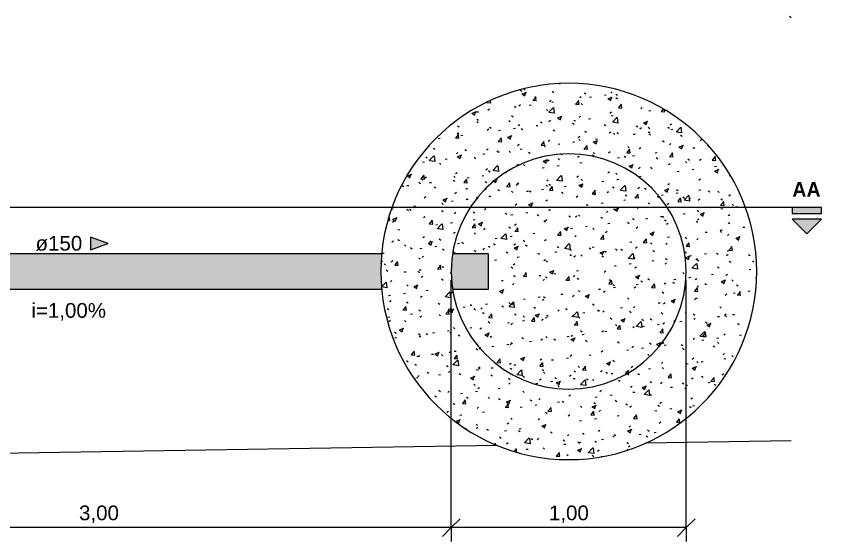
# Model space of a CAD drawing. Header units: metres. Extents: x 1.1 to 63.3, y -3.6 to 22.8.
# Drawn here: x 29.29 to 32.765, y 5.675 to 7.908 of the extents above; entities that cross this region are included whole.
import ezdxf

# ---------------------------------------------------------------- set-up
doc = ezdxf.new("R2010")
doc.units = ezdxf.units.M
for name, color, linetype, lineweight in [('A-ANNO-DIMS', 7, 'Continuous', 5), ('A-ANNO-DIMS-25', 7, 'Continuous', 5), ('A-DETL', 7, 'Continuous', 5), ('A-DETL-GENF', 7, 'Continuous', 5), ('AL_VEGETAÇÃO', 7, 'Continuous', 5), ('ARQ-PIS', 7, 'Continuous', 5), ('G-ANNO-SYMB', 7, 'Continuous', 5), ('G-ANNO-TEXT', 7, 'Continuous', 5), ('P-PIPE', 7, 'Continuous', 5), ('P-PIPE-IDEN', 7, 'Continuous', 5)]:
    doc.layers.add(name, color=color, linetype=linetype, lineweight=lineweight)
doc.layers.add('ARQ_1100_BASE_TÉRREO_GARAGEM_dwg', color=7, linetype='Continuous', lineweight=5, true_color=0x767676)
doc.styles.add('Arial_3', font='arial.ttf', dxfattribs={"height": 0.0625})
doc.styles.add('Century Gothic_B_2', font='GOTHICB.TTF', dxfattribs={"height": 0.0625})
doc.dimstyles.new('Diagonal_-_2_5_mm_Arial_-_Preto', dxfattribs={"dimscale": 0.3048, "dimtxt": 0.063766, "dimasz": 0.246063, "dimexe": 0.19685, "dimexo": 0.123031, "dimgap": 0.04101, "dimtad": 1, "dimrnd": 0.01, "dimzin": 0, "dimdsep": 46, "dimtxsty": 'Arial_3', "dimblk1": 'OBLIQUE', "dimblk2": 'OBLIQUE', "dimsah": 1, "dimcen": 0.09, "dimdle": 0.19685, "dimazin": 0, "dimtfac": 1, "dimtdec": 4, "dimtix": 1, "dimtmove": 0, "dimatfit": 3, "dimfxl": 1, "dimtvp": 1, "dimtolj": 1, "dimtzin": 0, "dimarcsym": 2})
pattern_1 = [(50, (19.42106, 47.706), (0.18218954, -0.01593795), [0.01905, -0.20955]), (355, (19.42106, 47.706), (-0.03524225, 0.1910586), [0.01524, -0.16764]), (100.451, (19.43606, 47.705), (0.14694196, 0.17511964), [0.01619, -0.17809]), (46.184, (19.42106, 47.757), (0.2710768, -0.0420454), [0.02858, -0.31433]), (96.636, (19.44406, 47.753), (0.2374069, 0.2474328), [0.02429, -0.26714]), (351.184, (19.42106, 47.757), (0.237406, 0.247428), [0.02286, -0.25146]), (21, (19.44706, 47.744), (0.1516197, -0.1022669), [0.01905, -0.20955]), (326, (19.44706, 47.744), (0.0618035, 0.1841894), [0.01524, -0.16764]), (71.451, (19.45906, 47.736), (0.213418, 0.0819242), [0.01619, -0.17809]), (37.5, (19.421055, 47.706), (0.00308637, 0.08455105), [0.00838, -0.15723, 0.00838, -0.1618, -0.16828]), (37.5, (19.421055, 47.706), (0.00308637, 0.08455105), [-0.33579, 0.00838, -0.15989]), (7.5, (19.421055, 47.706), (0.06681573, 0.10017824), [0.00838, -0.08865, 0.00838, -0.15342, -0.06413]), (7.5, (19.421055, 47.706), (0.06681573, 0.10017824), [-0.25883, 0.00838, -0.05575]), (327.5, (19.365055, 47.706), (0.13558658, -0.00572761), [0.00838, -0.05512, 0.00838, -0.18974, -0.26289]), (327.5, (19.365055, 47.706), (0.13558658, -0.00572761), [-0.26162, 0.00838, -0.25451]), (317.5, (19.33906, 47.706), (0.14812526, 0.02542873), [0.00838, -0.07417, 0.00838, -0.12319, -0.18669]), (317.5, (19.33906, 47.706), (0.14812526, 0.02542873), [-0.21412, 0.00838, -0.17831])]

# ---------------------------------------------------------------- blocks, each defined once
blk = doc.blocks.new('ARQ_1100_BASE_TÉRREO_GARAGEM_dwg_arv7p-V1-TÉRREO F_S 1')
at = {"layer": 'AL_VEGETAÇÃO', "color": 253, "true_color": 0xaaaaaa}
blk.add_line((110.6024, -16.9955), (110.5964, -17.0021), dxfattribs=at)
blk = doc.blocks.new('ARQ_1100_BASE_TÉRREO_GARAGEM_dwg-4178582-TÉRREO F_S 1')
at = {"layer": 'ARQ-PIS', "color": 253, "true_color": 0xaaaaaa}
for p, q in [((41.603, 13.1667), (41.6127, 12.5461)), ((41.6226, 11.9167), (41.7326, 4.92))]:
    blk.add_line(p, q, dxfattribs=at)
blk.add_blockref('ARQ_1100_BASE_TÉRREO_GARAGEM_dwg_arv7p-V1-TÉRREO F_S 1', (-70.7986, 30.1622))
blk = doc.blocks.new('Corte - Padrão-73672-TÉRREO F_S 1')
at = {"layer": 'G-ANNO-SYMB'}
for points in [[(-0.00251, 0.00198), (-0.00001, 0.00448), (0.00249, 0.00198)], [(0.00249, 0.001), (0.00249, 0), (-0.00251, 0), (-0.00251, 0.001)]]:
    blk.add_hatch(color=256, dxfattribs=at).paths.add_polyline_path(points)
for p, q in [((-0.00001, 0.00448), (-0.00251, 0.00198)), ((0.00249, 0.00198), (-0.00001, 0.00448)), ((-0.00251, 0.00198), (0.00249, 0.00198)), ((0.00249, 0.001), (-0.00251, 0.001)), ((-0.00251, 0.001), (-0.00251, 0)), ((0.00249, 0), (0.00249, 0.001)), ((-0.00251, 0), (0.00249, 0))]:
    blk.add_line(p, q, dxfattribs=at)
blk = doc.blocks.new('Anotacao_Tuboseta - Fluxo 1-2612753-TÉRREO F_S 1')
at = {"layer": 'P-PIPE-IDEN'}
blk.add_hatch(color=256, dxfattribs=at).paths.add_polyline_path([(0, -0.00108), (0, 0.00108), (0.00297, 0)])
for p, q in [((0.00297, 0), (0, 0.00108)), ((0, 0.00108), (0, -0.00108)), ((0, -0.00108), (0.00297, 0))]:
    blk.add_line(p, q, dxfattribs=at)
blk = doc.blocks.new('DIMBLOCK1-TÉRREO F_S 1')
at = {"layer": 'A-ANNO-DIMS-25'}
for p, q in [((31.1413, 5.7349), (31.1413, 6.786)), ((32.1413, 5.7349), (32.1413, 6.786)), ((32.1413, 5.7349), (31.1413, 5.7349)), ((31.1413, 5.7349), (31.1413, 5.6749)), ((32.1413, 5.7349), (32.1413, 5.6749))]:
    blk.add_line(p, q, dxfattribs=at)
at = {"layer": 'A-ANNO-DIMS-25', "lineweight": 20}
for p, q in [((31.1413, 5.7349), (31.1788, 5.7724)), ((32.1413, 5.7349), (32.1788, 5.7724)), ((31.1413, 5.7349), (31.1038, 5.6974)), ((32.1413, 5.7349), (32.1038, 5.6974))]:
    blk.add_line(p, q, dxfattribs=at)
at = {"layer": 'A-ANNO-DIMS-25', "color": 0, "insert": (31.5569, 5.8285), "char_height": 0.0625, "width": 0.202482, "attachment_point": 1, "line_spacing_factor": 0.941778, "style": 'Arial_3'}
blk.add_mtext('1,00', dxfattribs=at)
blk = doc.blocks.new('_Oblique')
at = {"color": 0, "linetype": 'ByBlock', "lineweight": -2}
blk.add_line((-0.5, -0.5), (0.5, 0.5), dxfattribs=at)
blk = doc.blocks.new('DIMBLOCK2-TÉRREO F_S 1')
at = {"layer": 'A-ANNO-DIMS-25'}
for p, q in [((31.1413, 5.7349), (31.1413, 6.786)), ((28.1413, 5.7349), (28.1413, 6.136)), ((31.1413, 5.7349), (28.1413, 5.7349)), ((28.1413, 5.7349), (28.1413, 5.6749)), ((31.1413, 5.7349), (31.1413, 5.6749))]:
    blk.add_line(p, q, dxfattribs=at)
at = {"layer": 'A-ANNO-DIMS-25', "lineweight": 20}
for p, q in [((28.1413, 5.7349), (28.1788, 5.7724)), ((31.1413, 5.7349), (31.1788, 5.7724)), ((28.1413, 5.7349), (28.1038, 5.6974)), ((31.1413, 5.7349), (31.1038, 5.6974))]:
    blk.add_line(p, q, dxfattribs=at)
at = {"layer": 'A-ANNO-DIMS-25', "color": 0, "insert": (29.5569, 5.8285), "char_height": 0.0625, "width": 0.202482, "attachment_point": 1, "line_spacing_factor": 0.941778, "style": 'Arial_3'}
blk.add_mtext('3,00', dxfattribs=at)

msp = doc.modelspace()

# ---------------------------------------------------------------- hatches: boundary and pattern name
at = {"layer": 'A-DETL-GENF', "true_color": 0xc0c0c0}
h = msp.add_hatch(dxfattribs=at)
h.set_pattern_fill('FP_2', color=9, style=0, pattern_type=2)
h.set_pattern_definition(pattern_1)
h.paths.add_polyline_path([(31.6413, 6.0235), (31.6916, 6.0251), (31.7416, 6.0298), (31.7912, 6.0376), (31.8402, 6.0486), (31.8885, 6.0626), (31.9358, 6.0796), (31.9819, 6.0996), (32.0267, 6.1224), (32.0699, 6.148), (32.1115, 6.1763), (32.1512, 6.2071), (32.1889, 6.2403), (32.2245, 6.2758), (32.2577, 6.3135), (32.2885, 6.3532), (32.3167, 6.3948), (32.3423, 6.4381), (32.3651, 6.4828), (32.3851, 6.529), (32.4021, 6.5763), (32.4161, 6.6245), (32.4271, 6.6736), (32.435, 6.7232), (32.4397, 6.7732), (32.4413, 6.8235), (32.4397, 6.8737), (32.435, 6.9237), (32.4271, 6.9734), (32.4161, 7.0224), (32.4021, 7.0707), (32.3851, 7.118), (32.3651, 7.1641), (32.3423, 7.2089), (32.3167, 7.2521), (32.2885, 7.2937), (32.2577, 7.3334), (32.2245, 7.3711), (32.1889, 7.4066), (32.1512, 7.4399), (32.1115, 7.4707), (32.0699, 7.4989), (32.0267, 7.5245), (31.9819, 7.5473), (31.9358, 7.5673), (31.8885, 7.5843), (31.8402, 7.5983), (31.7912, 7.6093), (31.7416, 7.6172), (31.6916, 7.6219), (31.6413, 7.6235), (31.591, 7.6219), (31.541, 7.6172), (31.4914, 7.6093), (31.4423, 7.5983), (31.3941, 7.5843), (31.3468, 7.5673), (31.3007, 7.5473), (31.2559, 7.5245), (31.2126, 7.4989), (31.1711, 7.4707), (31.1313, 7.4399), (31.0936, 7.4066), (31.0581, 7.3711), (31.0249, 7.3334), (30.9941, 7.2937), (30.9644, 7.2498), (30.9402, 7.2089), (30.9174, 7.1641), (30.8975, 7.118), (30.8804, 7.0707), (30.8664, 7.0224), (30.8555, 6.9734), (30.8476, 6.9237), (30.8429, 6.8737), (30.8413, 6.8235), (30.8431, 6.7704), (30.8476, 6.7232), (30.8555, 6.6736), (30.8664, 6.6245), (30.8804, 6.5763), (30.8975, 6.529), (30.9174, 6.4828), (30.9402, 6.4381), (30.9658, 6.3948), (30.9941, 6.3532), (31.0249, 6.3135), (31.0581, 6.2758), (31.0936, 6.2403), (31.1313, 6.2071), (31.1711, 6.1763), (31.215, 6.1466), (31.2559, 6.1224), (31.3007, 6.0996), (31.3474, 6.0794), (31.3941, 6.0626), (31.4423, 6.0486), (31.4914, 6.0376), (31.541, 6.0298), (31.591, 6.0251), (31.6019, 6.0247)])
h.paths.add_polyline_path([(31.6413, 6.3235), (31.6019, 6.325), (31.5631, 6.3296), (31.5246, 6.3373), (31.4868, 6.3479), (31.4499, 6.3615), (31.4143, 6.378), (31.38, 6.3972), (31.3474, 6.419), (31.3166, 6.4433), (31.2877, 6.4699), (31.2611, 6.4987), (31.2368, 6.5296), (31.215, 6.5622), (31.1958, 6.5965), (31.1794, 6.6321), (31.1658, 6.669), (31.1551, 6.7067), (31.1471, 6.7485), (31.1427, 6.7868), (31.1413, 6.8244), (31.1428, 6.8627), (31.1474, 6.9017), (31.1551, 6.9402), (31.1658, 6.978), (31.1794, 7.0148), (31.1958, 7.0505), (31.215, 7.0847), (31.2368, 7.1174), (31.2611, 7.1482), (31.2877, 7.177), (31.3166, 7.2037), (31.3474, 7.228), (31.38, 7.2498), (31.4143, 7.269), (31.4499, 7.2854), (31.4868, 7.299), (31.5246, 7.3096), (31.5631, 7.3173), (31.6019, 7.3219), (31.6413, 7.3235), (31.6806, 7.3219), (31.7195, 7.3173), (31.758, 7.3096), (31.7958, 7.299), (31.8326, 7.2854), (31.8683, 7.269), (31.9025, 7.2498), (31.9352, 7.228), (31.966, 7.2037), (31.9948, 7.177), (32.0215, 7.1482), (32.0458, 7.1174), (32.0676, 7.0847), (32.0868, 7.0505), (32.1032, 7.0148), (32.1168, 6.978), (32.1275, 6.9402), (32.1351, 6.9017), (32.1397, 6.8627), (32.1413, 6.8235), (32.1397, 6.7842), (32.1351, 6.7452), (32.1275, 6.7067), (32.1168, 6.669), (32.1032, 6.6321), (32.0868, 6.5965), (32.0676, 6.5622), (32.0458, 6.5296), (32.0215, 6.4987), (31.9948, 6.4699), (31.966, 6.4433), (31.9352, 6.419), (31.9025, 6.3972), (31.8683, 6.378), (31.8326, 6.3615), (31.7958, 6.3479), (31.7568, 6.3371), (31.7195, 6.3296), (31.6806, 6.325)])
at = {"layer": 'A-DETL-GENF', "true_color": 0x808080}
h = msp.add_hatch(dxfattribs=at)
h.set_pattern_fill('FP_2', color=8, style=0, pattern_type=2)
h.set_pattern_definition(pattern_1)
h.paths.add_polyline_path([(31.6413, 6.3235), (31.6806, 6.325), (31.7195, 6.3296), (31.758, 6.3373), (31.7958, 6.3479), (31.8326, 6.3615), (31.8683, 6.378), (31.9025, 6.3972), (31.9352, 6.419), (31.966, 6.4433), (31.9948, 6.4699), (32.0215, 6.4987), (32.0458, 6.5296), (32.0676, 6.5622), (32.0868, 6.5965), (32.1032, 6.6321), (32.1168, 6.669), (32.1275, 6.7067), (32.1351, 6.7452), (32.1397, 6.7842), (32.1413, 6.8235), (32.1397, 6.8627), (32.1351, 6.9017), (32.1275, 6.9402), (32.1168, 6.978), (32.1032, 7.0148), (32.0868, 7.0505), (32.0676, 7.0847), (32.0458, 7.1174), (32.0215, 7.1482), (31.9948, 7.177), (31.966, 7.2037), (31.9352, 7.228), (31.9025, 7.2498), (31.8683, 7.269), (31.8326, 7.2854), (31.7958, 7.299), (31.7568, 7.3099), (31.7195, 7.3173), (31.6806, 7.3219), (31.6413, 7.3235), (31.6019, 7.3219), (31.5631, 7.3173), (31.5246, 7.3096), (31.4868, 7.299), (31.4499, 7.2854), (31.4143, 7.269), (31.38, 7.2498), (31.3474, 7.228), (31.3166, 7.2037), (31.2877, 7.177), (31.2611, 7.1482), (31.2368, 7.1174), (31.215, 7.0847), (31.1958, 7.0505), (31.1794, 7.0148), (31.1658, 6.978), (31.1551, 6.9402), (31.1471, 6.8985), (31.2996, 6.8985), (31.2998, 6.8959), (31.3001, 6.8765), (31.3003, 6.8235), (31.3, 6.7585), (31.2996, 6.7485), (31.1471, 6.7485), (31.1474, 6.7452), (31.1551, 6.7067), (31.1658, 6.669), (31.1794, 6.6321), (31.1958, 6.5965), (31.215, 6.5622), (31.2368, 6.5296), (31.2611, 6.4987), (31.2877, 6.4699), (31.3166, 6.4433), (31.3474, 6.419), (31.38, 6.3972), (31.4143, 6.378), (31.4499, 6.3615), (31.4868, 6.3479), (31.5246, 6.3373), (31.5631, 6.3296), (31.6019, 6.325)])
at = {"layer": 'P-PIPE', "true_color": 0x713800}
h = msp.add_hatch(color=36, dxfattribs=at)
h.paths.add_polyline_path([(31.1428, 6.8235), (31.3003, 6.8235), (31.3, 6.8884), (31.2996, 6.8985), (31.1471, 6.8985), (31.1428, 6.861), (31.1413, 6.8235)])
h.paths.add_polyline_path([(30.0946, 6.8235), (30.8413, 6.8235), (30.8433, 6.8781), (30.8452, 6.8985), (28.1413, 6.8983), (28.1413, 6.8235), (29.2634, 6.8235)])
h.paths.add_polyline_path([(27.9805, 6.8427), (27.9825, 6.8429), (27.9805, 6.8435), (27.9805, 6.8429)])
h.paths.add_polyline_path([(27.9804, 6.8605), (27.9827, 6.861), (27.9804, 6.861)])
h = msp.add_hatch(color=36, dxfattribs=at)
h.paths.add_polyline_path([(28.4323, 6.7485), (30.8452, 6.7485), (30.8429, 6.7732), (30.8413, 6.8235), (28.1413, 6.8235), (28.1413, 6.7485), (28.2245, 6.7485)])
h.paths.add_polyline_path([(31.1474, 6.7485), (31.2996, 6.7485), (31.2998, 6.751), (31.3001, 6.7704), (31.3003, 6.8235), (31.1413, 6.8235), (31.1428, 6.7842), (31.1471, 6.7485)])
h.paths.add_polyline_path([(27.9804, 6.7857), (27.9827, 6.786), (27.9804, 6.7864), (27.9804, 6.786)])
h.paths.add_polyline_path([(27.9805, 6.8035), (27.9825, 6.8041), (27.9805, 6.8041)])

# ---------------------------------------------------------------- linework, layer by layer
at = {"layer": 'A-DETL'}
for radius, start, end in [(0.8, 90, 270), (0.8, 270, 90), (0.5, 90, 270), (0.5, 270, 90)]:
    msp.add_arc((31.6413, 6.8235), radius, start, end, dxfattribs=at)
at = {"layer": 'G-ANNO-SYMB'}
msp.add_line((32.654, 7.0957), (19.1445, 7.0957), dxfattribs=at)
at = {"layer": 'P-PIPE'}
for p, q in [((30.8452, 6.8985), (28.1413, 6.8985)), ((31.2996, 6.8985), (31.1471, 6.8985)), ((28.1413, 6.7485), (30.8452, 6.7485)), ((31.1471, 6.7485), (31.2996, 6.7485))]:
    msp.add_line(p, q, dxfattribs=at)
for start_param, end_param in [(4.712389, 6.283185), (3.141593, 4.712389)]:
    msp.add_ellipse((31.2996, 6.8235), major_axis=(0, 0.075), ratio=0.01, start_param=start_param, end_param=end_param, dxfattribs=at)

# ---------------------------------------------------------------- block references
at = {"layer": 'ARQ_1100_BASE_TÉRREO_GARAGEM_dwg', "color": 253, "true_color": 0xaaaaaa, "rotation": 270.0000000000001}
msp.add_blockref('ARQ_1100_BASE_TÉRREO_GARAGEM_dwg-4178582-TÉRREO F_S 1', (19.4213, 47.7061), dxfattribs=at)
at = {"layer": 'G-ANNO-SYMB', "xscale": 24.99999999999999, "yscale": 24.99999999999999, "zscale": 24.99999999999999, "rotation": 180}
msp.add_blockref('Corte - Padrão-73672-TÉRREO F_S 1', (32.654, 7.0957), dxfattribs=at)
at = {"layer": 'P-PIPE-IDEN', "xscale": 24.99999999999999, "yscale": 24.99999999999999, "zscale": 24.99999999999999}
msp.add_blockref('Anotacao_Tuboseta - Fluxo 1-2612753-TÉRREO F_S 1', (29.6065, 6.9419), dxfattribs=at)

# ---------------------------------------------------------------- texts
at = {"layer": 'P-PIPE-IDEN', "char_height": 0.0625, "attachment_point": 1, "style": 'Arial_3'}
for s, insert, width in [('ø150', (29.3718, 6.9747), 0.238502), ('i=1,00%', (29.354, 6.6892), 0.382806)]:
    msp.add_mtext(s, dxfattribs=dict(at, insert=insert, width=width))

# ---------------------------------------------------------------- dimensions: what is measured, and where the dimension line sits
at = {"layer": 'A-ANNO-DIMS'}
dim = msp.add_linear_dim(base=(28.1413, 5.7349), p1=(31.1413, 6.8235), p2=(28.1413, 6.1735), dimstyle='Diagonal_-_2_5_mm_Arial_-_Preto', override={"dimpost": '<>', "dimfxl": 3.069609}, dxfattribs=at)
dim.commit()
dim.dimension.update_dxf_attribs({"geometry": 'DIMBLOCK2-TÉRREO F_S 1', "text_midpoint": (29.6413, 5.7793)})
dim = msp.add_linear_dim(base=(31.1413, 5.7349), p1=(32.1413, 6.8235), p2=(31.1413, 6.8235), angle=0, dimstyle='Diagonal_-_2_5_mm_Arial_-_Preto', override={"dimpost": '<>', "dimfxl": 1}, dxfattribs=at)
dim.commit()
dim.dimension.update_dxf_attribs({"geometry": 'DIMBLOCK1-TÉRREO F_S 1', "text_midpoint": (31.6413, 5.7793)})

# ---------------------------------------------------------------- next in the draw order: texts
at = {"layer": 'G-ANNO-TEXT', "color": 5, "true_color": 0x0000ff, "insert": (32.5927, 7.2034), "char_height": 0.0625, "width": 0.156329, "attachment_point": 1, "style": 'Century Gothic_B_2', "bg_fill": 3, "box_fill_scale": 1.25, "bg_fill_color": 256, "bg_fill_true_color": 13158600, "bg_fill_transparency": 0}
msp.add_mtext('AA', dxfattribs=at)

doc.saveas('drawing.dxf')
